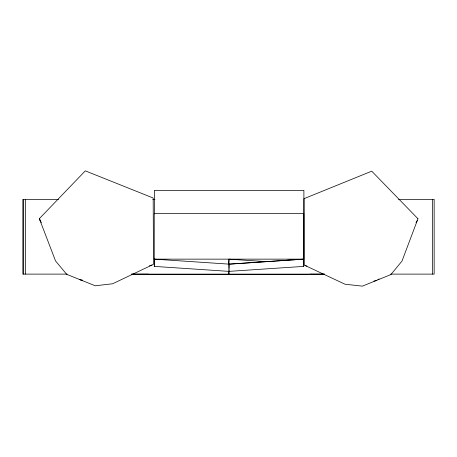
<?xml version="1.0" encoding="UTF-8"?>
<svg xmlns="http://www.w3.org/2000/svg" width="457" height="457" viewBox="0 0 457 457"><rect width="100%" height="100%" fill="white"/><g stroke="black" fill="none" stroke-linecap="round" stroke-linejoin="round"><path stroke-width="0.69" d="M154.232 266.614L154.729 259.17M229.488 264.157L154.232 259.142L154.232 213.453L303.756 213.453L303.756 259.142L229.488 264.157L228.991 271.601L228.5 264.157L228.991 259.142L228.991 264.123M416.013 222.725L417.367 220.308M39.336 218.675L85.305 170.855L153.175 198.001L153.489 264.329L112.611 283.768L95.256 285.774L66.716 274.36L55.537 260.941L39.336 218.675L40.439 220.514M149.33 265.848L151.987 265.043M228.5 264.157L303.259 259.17L303.756 266.614M303.739 266.391L228.98 271.372L154.243 266.391M80.986 280.067L82.351 280.015M58.57 199.349L22.85 199.349L22.85 274.114L67.116 274.114M398.55 199.349L434.15 199.349L434.15 274.114L390.718 274.114M152.798 199.406L154.934 199.406M154.232 259.142L303.756 259.142M131.525 274.114L148.285 274.114M309.543 274.114L324.499 274.114M131.759 274.171L324.59 274.171M147.617 274.297L308.778 274.297M228.991 259.17L266.625 261.65M305.55 265.717L306.921 266.065M39.93 220.228L41.416 222.633M432.488 199.349L432.488 274.114M303.894 265.129L303.894 190.363L154.369 190.363L154.369 213.865M228.991 270.698L228.986 274.171M228.791 271.321L228.791 274.171M154.369 258.719L154.369 265.129M25.341 199.349L25.341 274.114M23.678 199.349L23.678 274.114M379.053 278.964A10.111 10.111 0 0 1 377.888 279.747M376.625 280.364A10.111 10.111 0 0 1 373.912 281.049M82.323 280.495A10.111 10.111 0 0 1 79.724 279.456M417.955 218.754L401.977 261.107L390.866 274.583L362.39 286.145L345.024 284.231L304.042 265.009L304.008 198.675L371.741 171.175L417.955 218.754"/></g></svg>
